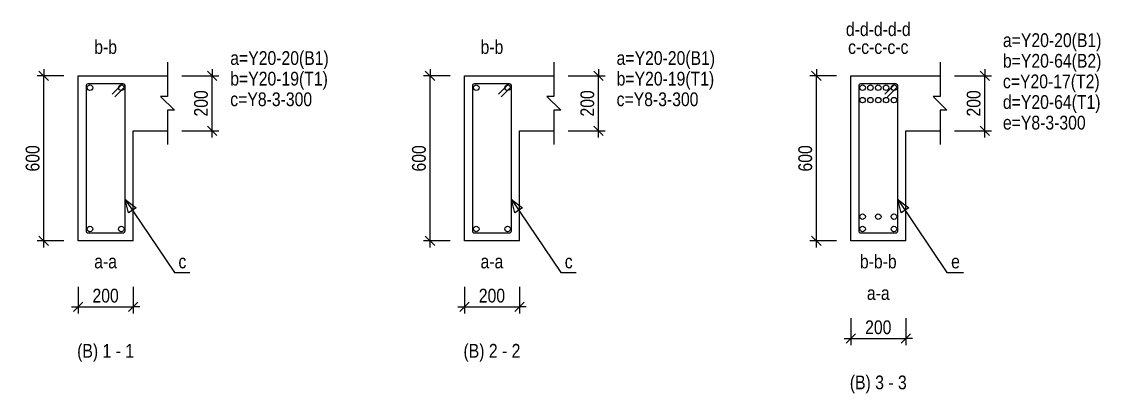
# Model space of a CAD drawing. Extents: x 0 to 206258, y -403073 to 0.
# Drawn here: x 63025 to 70873, y -291164 to -288459 of the extents above; entities that cross this region are included whole.
import ezdxf
from ezdxf.enums import TextEntityAlignment as Align

# ---------------------------------------------------------------- set-up
doc = ezdxf.new("R2010")
doc.units = 0
doc.header["$LTSCALE"] = 1000
doc.layers.add('Beam Line(D)', color=112, linetype='Continuous', true_color=0x00bd5e)
doc.layers.add('Link Label', color=94, linetype='Continuous', true_color=0x008100)
for name, color, linetype in [('Break Line', 5, 'Continuous'), ('Dimension Line', 5, 'Continuous'), ('Leader Line', 5, 'Continuous'), ('Link Line', 3, 'Continuous'), ('Rebar Label', 6, 'Continuous'), ('Rebar Line', 7, 'Continuous'), ('Section Label', 1, 'Continuous'), ('Top Rebar Label', 6, 'Continuous')]:
    doc.layers.add(name, color=color, linetype=linetype)
doc.styles.add('Dimension Text', font='ARIALN.TTF', dxfattribs={"height": 100})
doc.styles.add('Link Label', font='ARIALN.TTF', dxfattribs={"height": 100})
doc.styles.add('Rebar Label', font='ARIALN.TTF', dxfattribs={"height": 100})
doc.styles.add('Section Label', font='ARIALN.TTF', dxfattribs={"height": 100})
doc.styles.add('Top Rebar Label', font='ARIALN.TTF', dxfattribs={"height": 100})
doc.dimstyles.new('BEAM', dxfattribs={"dimtxt": 100, "dimasz": 30, "dimexe": 48.3, "dimexo": 103.5, "dimgap": 30, "dimtad": 1, "dimtoh": 1, "dimdec": 1, "dimlfac": 0.5, "dimdsep": 46, "dimtxsty": 'Dimension Text', "dimblk": 'PCDIM_TICK', "dimcen": 0.09, "dimclrd": 5, "dimclre": 5, "dimclrt": 5, "dimadec": 1, "dimazin": 0, "dimtp": 1, "dimtm": 1, "dimtfac": 1, "dimtdec": 4, "dimtofl": 0, "dimtmove": 0, "dimatfit": 3, "dimfxl": 1, "dimtolj": 1, "dimtzin": 0, "dimarcsym": 0})

# ---------------------------------------------------------------- blocks, each defined once
blk = doc.blocks.new('PCDIM_TICK')
at = {"layer": 'Dimension Line', "color": 0, "transparency": 33554687}
for p, q in [((1.15, 1.15), (-1.15, -1.15)), ((1.61, 0), (0, 0))]:
    blk.add_line(p, q, dxfattribs=at)
blk = doc.blocks.new('*U3613')
at = {"layer": 'Dimension Line', "color": 5, "true_color": 0x0000ff, "transparency": 16777216}
for p, q in [((64190.1, -288854.3), (64459.9, -288854.3)), ((64411.6, -289254.3), (64411.6, -288854.3)), ((64190.1, -289254.3), (64459.9, -289254.3))]:
    blk.add_line(p, q, dxfattribs=at)
at = {"layer": 'Dimension Line', "color": 5, "true_color": 0x0000ff, "transparency": 16777216, "xscale": 30, "yscale": 30}
for p, rotation in [((64411.6, -288854.3), 89.99999999999447), ((64411.6, -289254.3), 269.9999999999834)]:
    blk.add_blockref('PCDIM_TICK', p, dxfattribs=dict(at, rotation=rotation))
at = {"layer": 'Dimension Line', "color": 5, "true_color": 0x0000ff, "transparency": 16777216, "insert": (64381.6, -289054.3), "char_height": 100, "width": 182.775, "attachment_point": 8, "rotation": 90, "style": 'Dimension Text'}
blk.add_mtext('200', dxfattribs=at)
blk = doc.blocks.new('*U3614')
at = {"layer": 'Dimension Line', "color": 5, "true_color": 0x0000ff, "transparency": 16777216}
for p, q in [((63333.1, -288854.3), (63138.3, -288854.3)), ((63186.6, -290054.3), (63186.6, -288854.3)), ((63333.1, -290054.3), (63138.3, -290054.3))]:
    blk.add_line(p, q, dxfattribs=at)
at = {"layer": 'Dimension Line', "color": 5, "true_color": 0x0000ff, "transparency": 16777216, "xscale": 30, "yscale": 30}
for p, rotation in [((63186.6, -288854.3), 89.99999999999447), ((63186.6, -290054.3), 269.9999999999834)]:
    blk.add_blockref('PCDIM_TICK', p, dxfattribs=dict(at, rotation=rotation))
at = {"layer": 'Dimension Line', "color": 5, "true_color": 0x0000ff, "transparency": 16777216, "insert": (63156.6, -289454.3), "char_height": 100, "width": 181.97, "attachment_point": 8, "rotation": 90, "style": 'Dimension Text'}
blk.add_mtext('600', dxfattribs=at)
blk = doc.blocks.new('*U3615')
at = {"layer": 'Dimension Line', "color": 5, "true_color": 0x0000ff, "transparency": 16777216}
for p, q in [((63436.6, -290387.8), (63436.6, -290582.6)), ((63836.6, -290387.8), (63836.6, -290582.6)), ((63436.6, -290534.3), (63836.6, -290534.3))]:
    blk.add_line(p, q, dxfattribs=at)
at = {"layer": 'Dimension Line', "color": 5, "true_color": 0x0000ff, "transparency": 16777216, "xscale": 30, "yscale": 30, "rotation": 180.0000000000004}
blk.add_blockref('PCDIM_TICK', (63436.6, -290534.3), dxfattribs=at)
at = {"layer": 'Dimension Line', "color": 5, "true_color": 0x0000ff, "transparency": 16777216, "xscale": 30, "yscale": 30}
blk.add_blockref('PCDIM_TICK', (63836.6, -290534.3), dxfattribs=at)
at = {"layer": 'Dimension Line', "color": 5, "true_color": 0x0000ff, "transparency": 16777216, "insert": (63636.6, -290504.3), "char_height": 100, "width": 182.775, "attachment_point": 8, "style": 'Dimension Text'}
blk.add_mtext('200', dxfattribs=at)
blk = doc.blocks.new('*U3616')
at = {"layer": 'Dimension Line', "color": 5, "true_color": 0x0000ff, "transparency": 16777216}
for p, q in [((67000.4, -288854.3), (67270.2, -288854.3)), ((67221.9, -289254.3), (67221.9, -288854.3)), ((67000.4, -289254.3), (67270.2, -289254.3))]:
    blk.add_line(p, q, dxfattribs=at)
at = {"layer": 'Dimension Line', "color": 5, "true_color": 0x0000ff, "transparency": 16777216, "xscale": 30, "yscale": 30}
for p, rotation in [((67221.9, -288854.3), 89.99999999999447), ((67221.9, -289254.3), 269.9999999999834)]:
    blk.add_blockref('PCDIM_TICK', p, dxfattribs=dict(at, rotation=rotation))
at = {"layer": 'Dimension Line', "color": 5, "true_color": 0x0000ff, "transparency": 16777216, "insert": (67191.9, -289054.3), "char_height": 100, "width": 182.775, "attachment_point": 8, "rotation": 90, "style": 'Dimension Text'}
blk.add_mtext('200', dxfattribs=at)
blk = doc.blocks.new('*U3617')
at = {"layer": 'Dimension Line', "color": 5, "true_color": 0x0000ff, "transparency": 16777216}
for p, q in [((66143.4, -288854.3), (65948.6, -288854.3)), ((65996.9, -290054.3), (65996.9, -288854.3)), ((66143.4, -290054.3), (65948.6, -290054.3))]:
    blk.add_line(p, q, dxfattribs=at)
at = {"layer": 'Dimension Line', "color": 5, "true_color": 0x0000ff, "transparency": 16777216, "xscale": 30, "yscale": 30}
for p, rotation in [((65996.9, -288854.3), 89.99999999999447), ((65996.9, -290054.3), 269.9999999999834)]:
    blk.add_blockref('PCDIM_TICK', p, dxfattribs=dict(at, rotation=rotation))
at = {"layer": 'Dimension Line', "color": 5, "true_color": 0x0000ff, "transparency": 16777216, "insert": (65966.9, -289454.3), "char_height": 100, "width": 181.97, "attachment_point": 8, "rotation": 90, "style": 'Dimension Text'}
blk.add_mtext('600', dxfattribs=at)
blk = doc.blocks.new('*U3618')
at = {"layer": 'Dimension Line', "color": 5, "true_color": 0x0000ff, "transparency": 16777216}
for p, q in [((66246.9, -290387.8), (66246.9, -290582.6)), ((66646.9, -290387.8), (66646.9, -290582.6)), ((66246.9, -290534.3), (66646.9, -290534.3))]:
    blk.add_line(p, q, dxfattribs=at)
at = {"layer": 'Dimension Line', "color": 5, "true_color": 0x0000ff, "transparency": 16777216, "xscale": 30, "yscale": 30, "rotation": 180.0000000000004}
blk.add_blockref('PCDIM_TICK', (66246.9, -290534.3), dxfattribs=at)
at = {"layer": 'Dimension Line', "color": 5, "true_color": 0x0000ff, "transparency": 16777216, "xscale": 30, "yscale": 30}
blk.add_blockref('PCDIM_TICK', (66646.9, -290534.3), dxfattribs=at)
at = {"layer": 'Dimension Line', "color": 5, "true_color": 0x0000ff, "transparency": 16777216, "insert": (66446.9, -290504.3), "char_height": 100, "width": 182.775, "attachment_point": 8, "style": 'Dimension Text'}
blk.add_mtext('200', dxfattribs=at)
blk = doc.blocks.new('*U3619')
at = {"layer": 'Dimension Line', "color": 5, "true_color": 0x0000ff, "transparency": 16777216}
for p, q in [((69810.6, -288854.3), (70080.4, -288854.3)), ((70032.1, -289254.3), (70032.1, -288854.3)), ((69810.6, -289254.3), (70080.4, -289254.3))]:
    blk.add_line(p, q, dxfattribs=at)
at = {"layer": 'Dimension Line', "color": 5, "true_color": 0x0000ff, "transparency": 16777216, "xscale": 30, "yscale": 30}
for p, rotation in [((70032.1, -288854.3), 89.99999999999447), ((70032.1, -289254.3), 269.9999999999834)]:
    blk.add_blockref('PCDIM_TICK', p, dxfattribs=dict(at, rotation=rotation))
at = {"layer": 'Dimension Line', "color": 5, "true_color": 0x0000ff, "transparency": 16777216, "insert": (70002.1, -289054.3), "char_height": 100, "width": 182.775, "attachment_point": 8, "rotation": 90, "style": 'Dimension Text'}
blk.add_mtext('200', dxfattribs=at)
blk = doc.blocks.new('*U3620')
at = {"layer": 'Dimension Line', "color": 5, "true_color": 0x0000ff, "transparency": 16777216}
for p, q in [((68953.6, -288854.3), (68758.8, -288854.3)), ((68807.1, -290054.3), (68807.1, -288854.3)), ((68953.6, -290054.3), (68758.8, -290054.3))]:
    blk.add_line(p, q, dxfattribs=at)
at = {"layer": 'Dimension Line', "color": 5, "true_color": 0x0000ff, "transparency": 16777216, "xscale": 30, "yscale": 30}
for p, rotation in [((68807.1, -288854.3), 89.99999999999447), ((68807.1, -290054.3), 269.9999999999834)]:
    blk.add_blockref('PCDIM_TICK', p, dxfattribs=dict(at, rotation=rotation))
at = {"layer": 'Dimension Line', "color": 5, "true_color": 0x0000ff, "transparency": 16777216, "insert": (68777.1, -289454.3), "char_height": 100, "width": 181.97, "attachment_point": 8, "rotation": 90, "style": 'Dimension Text'}
blk.add_mtext('600', dxfattribs=at)
blk = doc.blocks.new('*U3621')
at = {"layer": 'Dimension Line', "color": 5, "true_color": 0x0000ff, "transparency": 16777216}
for p, q in [((69057.1, -290617.8), (69057.1, -290812.6)), ((69457.1, -290617.8), (69457.1, -290812.6)), ((69057.1, -290764.3), (69457.1, -290764.3))]:
    blk.add_line(p, q, dxfattribs=at)
at = {"layer": 'Dimension Line', "color": 5, "true_color": 0x0000ff, "transparency": 16777216, "xscale": 30, "yscale": 30, "rotation": 180.0000000000004}
blk.add_blockref('PCDIM_TICK', (69057.1, -290764.3), dxfattribs=at)
at = {"layer": 'Dimension Line', "color": 5, "true_color": 0x0000ff, "transparency": 16777216, "xscale": 30, "yscale": 30}
blk.add_blockref('PCDIM_TICK', (69457.1, -290764.3), dxfattribs=at)
at = {"layer": 'Dimension Line', "color": 5, "true_color": 0x0000ff, "transparency": 16777216, "insert": (69257.1, -290734.3), "char_height": 100, "width": 182.775, "attachment_point": 8, "style": 'Dimension Text'}
blk.add_mtext('200', dxfattribs=at)

msp = doc.modelspace()

# ---------------------------------------------------------------- linework, layer by layer
at = {"layer": 'Beam Line(D)', "transparency": 33554687}
for points in [[(63436.646, -288854.284), (63836.646, -288854.284)], [(63836.646, -290054.284), (63436.646, -290054.284), (63436.646, -288854.284)], [(63836.646, -288854.284), (63836.646, -288854.284)], [(63836.646, -288854.284), (64086.646, -288854.284)], [(66246.885, -288854.284), (66646.885, -288854.284)], [(66646.885, -290054.284), (66246.885, -290054.284), (66246.885, -288854.284)], [(66646.885, -288854.284), (66646.885, -288854.284)], [(66646.885, -288854.284), (66896.885, -288854.284)], [(69057.124, -288854.284), (69457.124, -288854.284)], [(69457.124, -290054.284), (69057.124, -290054.284), (69057.124, -288854.284)], [(69457.124, -288854.284), (69457.124, -288854.284)], [(69457.124, -288854.284), (69707.124, -288854.284)], [(63836.646, -290054.284), (63836.646, -289254.284), (64086.646, -289254.284)], [(66646.885, -290054.284), (66646.885, -289254.284), (66896.885, -289254.284)], [(69457.124, -290054.284), (69457.124, -289254.284), (69707.124, -289254.284)]]:
    msp.add_lwpolyline(points, dxfattribs=at)
at = {"layer": 'Break Line', "transparency": 33554687}
for points in [[(64086.646, -288754.284), (64086.646, -289004.284), (64036.646, -289004.284), (64136.646, -289104.284), (64086.646, -289104.284), (64086.646, -289354.284)], [(66896.885, -288754.284), (66896.885, -289004.284), (66846.885, -289004.284), (66946.885, -289104.284), (66896.885, -289104.284), (66896.885, -289354.284)], [(69707.124, -288754.284), (69707.124, -289004.284), (69657.124, -289004.284), (69757.124, -289104.284), (69707.124, -289104.284), (69707.124, -289354.284)]]:
    msp.add_lwpolyline(points, dxfattribs=at)
at = {"layer": 'Leader Line', "transparency": 33554687}
for points in [[(63859.587, -289813.009), (63802.903, -289851.298), (63778.647, -289754.284), (63859.587, -289813.009)], [(63778.647, -289754.284), (64136.646, -290284.284), (64249.776, -290284.284)], [(66669.826, -289813.009), (66613.141, -289851.297), (66588.885, -289754.284), (66669.826, -289813.009)], [(66588.885, -289754.284), (66946.885, -290284.284), (67060.014, -290284.284)], [(69480.064, -289813.008), (69423.38, -289851.297), (69399.123, -289754.283), (69480.064, -289813.008)], [(69399.123, -289754.283), (69757.124, -290284.284), (69877.935, -290284.284)]]:
    msp.add_lwpolyline(points, dxfattribs=at)
at = {"layer": 'Link Line', "transparency": 33554687}
for points in [[(63703.835, -289006.894), (63774.546, -288936.183, 0.66817864), (63764.646, -288912.284), (63508.646, -288912.284, 0.41421356), (63494.646, -288926.284), (63494.646, -289982.284, 0.41421356), (63508.646, -289996.284), (63764.646, -289996.284, 0.41421356), (63778.646, -289982.284), (63778.646, -288926.284, 0.66817864), (63754.747, -288916.384), (63684.036, -288987.095)], [(66514.074, -289006.894), (66584.784, -288936.183, 0.66817864), (66574.885, -288912.284), (66318.885, -288912.284, 0.41421356), (66304.885, -288926.284), (66304.885, -289982.284, 0.41421356), (66318.885, -289996.284), (66574.885, -289996.284, 0.41421356), (66588.885, -289982.284), (66588.885, -288926.284, 0.66817864), (66564.985, -288916.384), (66494.275, -288987.095)], [(69324.312, -289006.894), (69395.023, -288936.183, 0.66817864), (69385.124, -288912.284), (69129.124, -288912.284, 0.41421356), (69115.124, -288926.284), (69115.124, -289982.284, 0.41421356), (69129.124, -289996.284), (69385.124, -289996.284, 0.41421356), (69399.124, -289982.284), (69399.124, -288926.284, 0.66817864), (69375.224, -288916.384), (69304.513, -288987.095)]]:
    msp.add_lwpolyline(points, format="xyb", dxfattribs=at)
at = {"layer": 'Rebar Line', "transparency": 33554687}
for centre in [(63522.646, -288940.284), (63750.646, -288940.284), (66332.885, -288940.284), (66560.885, -288940.284), (69143.124, -288940.284), (69200.124, -288940.284), (69257.124, -288940.284), (69314.124, -288940.284), (69371.124, -288940.284), (69143.124, -289030.284), (69200.124, -289030.284), (69257.124, -289030.284), (69314.124, -289030.284), (69371.124, -289030.284), (69143.124, -289878.284), (69257.124, -289878.284), (69371.124, -289878.284), (63522.646, -289968.284), (63750.646, -289968.284), (66332.885, -289968.284), (66560.885, -289968.284), (69143.124, -289968.284), (69371.124, -289968.284)]:
    msp.add_circle(centre, 20, dxfattribs=at)

# ---------------------------------------------------------------- texts
at = {"layer": 'Link Label', "transparency": 33554687, "style": 'Link Label'}
for s, p in [(' c=Y8-3-300', (64511.646, -289074.284)), (' c=Y8-3-300', (67321.885, -289074.284)), (' e=Y8-3-300', (70132.124, -289244.284)), ('c', (64166.646, -290254.284)), ('c', (66976.885, -290254.284)), ('e', (69787.124, -290254.284))]:
    msp.add_text(s, height=100, dxfattribs=at).set_placement(p)
at = {"layer": 'Rebar Label', "transparency": 33554687, "style": 'Rebar Label'}
for s, p in [('d-d-d-d-d', (69257.124, -288594.284)), ('b-b', (63636.646, -288724.284)), ('b-b', (66446.885, -288724.284)), ('c-c-c-c-c', (69257.124, -288724.284)), ('a-a', (63636.646, -290284.284)), ('a-a', (66446.885, -290284.284)), ('b-b-b', (69257.124, -290284.284)), ('a-a', (69257.124, -290514.284))]:
    msp.add_text(s, height=100, dxfattribs=at).set_placement(p, align=Align.BOTTOM_CENTER)
for s, p in [(' a=Y20-20(B1)', (70132.124, -288644.284)), (' a=Y20-20(B1)', (64511.646, -288774.284)), (' a=Y20-20(B1)', (67321.885, -288774.284)), (' b=Y20-64(B2)', (70132.124, -288794.284))]:
    msp.add_text(s, height=100, dxfattribs=at).set_placement(p)
at = {"layer": 'Section Label', "transparency": 33554687, "style": 'Section Label'}
for s, p in [('(B) 1 - 1', (63636.646, -290934.284)), ('(B) 2 - 2', (66446.885, -290934.284)), ('(B) 3 - 3', (69257.124, -291164.284))]:
    msp.add_text(s, height=100, dxfattribs=at).set_placement(p, align=Align.BOTTOM_CENTER)
at = {"layer": 'Top Rebar Label', "transparency": 33554687, "style": 'Top Rebar Label'}
for s, p in [(' b=Y20-19(T1)', (64511.646, -288924.284)), (' b=Y20-19(T1)', (67321.885, -288924.284)), (' c=Y20-17(T2)', (70132.124, -288944.284)), (' d=Y20-64(T1)', (70132.124, -289094.284))]:
    msp.add_text(s, height=100, dxfattribs=at).set_placement(p)

# ---------------------------------------------------------------- dimensions: what is measured, and where the dimension line sits
at = {"layer": 'Dimension Line', "transparency": 33554687}
for base, p1, p2, text, picture, middle in [((63186.646, -289454.284), (63436.646, -290054.284), (63436.646, -288854.284), '600', '*U3614', (63186.646, -289454.284)), ((64411.646, -289054.284), (64086.646, -289254.284), (64086.646, -288854.284), '200', '*U3613', (64411.646, -289054.284)), ((65996.885, -289454.284), (66246.885, -290054.284), (66246.885, -288854.284), '600', '*U3617', (65996.885, -289454.284)), ((67221.885, -289054.284), (66896.885, -289254.284), (66896.885, -288854.284), '200', '*U3616', (67221.885, -289054.284)), ((68807.124, -289454.284), (69057.124, -290054.284), (69057.124, -288854.284), '600', '*U3620', (68807.124, -289454.284)), ((70032.124, -289054.284), (69707.124, -289254.284), (69707.124, -288854.284), '200', '*U3619', (70032.124, -289054.284))]:
    dim = msp.add_linear_dim(base=base, p1=p1, p2=p2, angle=90, text=text, dimstyle='BEAM', override={"dimscale": 1, "dimtxt": 100, "dimasz": 30, "dimexe": 48.3, "dimexo": 103.5, "dimgap": 30, "dimtad": 1, "dimtih": 0, "dimdec": 1, "dimlfac": 0.5, "dimzin": 8, "dimlunit": 2, "dimpost": '', "dimtxsty": 'Dimension Text', "dimblk": 'PCDIM_TICK', "dimse1": 0, "dimse2": 0, "dimsd2": 0, "dimclrd": 5, "dimclre": 5, "dimclrt": 5, "dimaunit": 0, "dimadec": 1, "dimazin": 0, "dimtol": 0, "dimtp": 1, "dimtm": 1, "dimtmove": 0}, dxfattribs=at)
    dim.commit()
    dim.dimension.update_dxf_attribs({"geometry": picture, "text_midpoint": middle})
for base, p1, p2, picture, middle in [((63636.646, -290534.284), (63436.646, -290284.284), (63836.646, -290284.284), '*U3615', (63636.646, -290534.284)), ((66446.885, -290534.284), (66246.885, -290284.284), (66646.885, -290284.284), '*U3618', (66446.885, -290534.284)), ((69257.124, -290764.284), (69057.124, -290514.284), (69457.124, -290514.284), '*U3621', (69257.124, -290764.284))]:
    dim = msp.add_linear_dim(base=base, p1=p1, p2=p2, text='200', dimstyle='BEAM', override={"dimscale": 1, "dimtxt": 100, "dimasz": 30, "dimexe": 48.3, "dimexo": 103.5, "dimgap": 30, "dimtad": 1, "dimtih": 0, "dimdec": 1, "dimlfac": 0.5, "dimzin": 8, "dimlunit": 2, "dimpost": '', "dimtxsty": 'Dimension Text', "dimblk": 'PCDIM_TICK', "dimse1": 0, "dimse2": 0, "dimsd2": 0, "dimclrd": 5, "dimclre": 5, "dimclrt": 5, "dimaunit": 0, "dimadec": 1, "dimazin": 0, "dimtol": 0, "dimtp": 1, "dimtm": 1, "dimtmove": 0}, dxfattribs=at)
    dim.commit()
    dim.dimension.update_dxf_attribs({"geometry": picture, "text_midpoint": middle})

doc.saveas('drawing.dxf')
